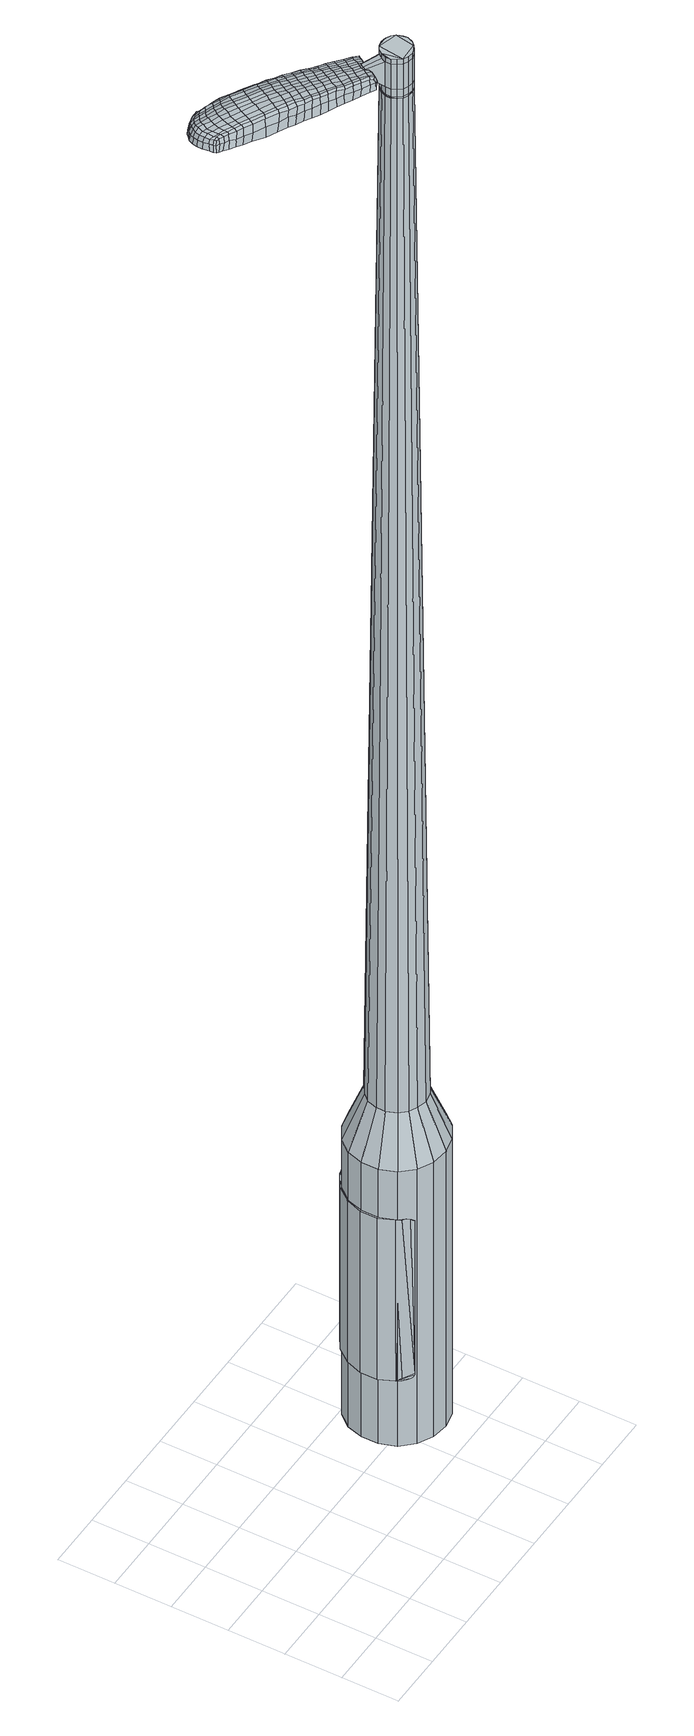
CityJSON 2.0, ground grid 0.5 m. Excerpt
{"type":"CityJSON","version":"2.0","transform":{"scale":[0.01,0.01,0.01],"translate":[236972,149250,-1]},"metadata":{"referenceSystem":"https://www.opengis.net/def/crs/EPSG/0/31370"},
"CityObjects":{
"object1":{"type":"GenericCityObject","attributes":{"cluster":270,"mean_distance_to_centroid":0.3,"new_centroid_x":236974.27,"new_centroid_y":149251.16,"mean_distance_to_camera":12.29,"H1":8.77,"H2":8.84,"Z_final":111.08,"cluster2":-1,"proj_x":236978.71,"proj_y":149242.96,"id_line":38712,"bearing_l":241.57,"distance":9.33,"orientation":"right","G_obj":151.57},"geometry":[{"type":"MultiSurface","lod":"2","boundaries":[[[0,1,2,3]],[[1,4,5,2]],[[4,6,7,5]],[[6,8,9,7]],[[8,10,11,9]],[[10,12,13,11]],[[12,14,15,13]],[[14,16,17,15]],[[16,18,19,17]],[[18,20,21,19]],[[20,22,23,21]],[[22,24,25,23]],[[24,26,27,25]],[[26,28,29,27]],[[28,30,31,29]],[[30,32,33,31]],[[32,34,35,33]],[[34,0,3,35]],[[36,37,38,39]],[[38,40,41,42]],[[41,43,42]],[[42,44,45,46]],[[45,47,46]],[[46,48,49,50]],[[49,51,50]],[[42,46,50,38]],[[50,52,39,38]],[[53,36,39]],[[2,5,7,35]],[[7,9,11,15]],[[11,13,15]],[[15,17,19,23]],[[19,21,23]],[[23,25,27,31]],[[27,29,31]],[[15,23,31,7]],[[31,33,35,7]],[[3,2,35]],[[1,0,54,55]],[[0,34,56,54]],[[34,32,57,56]],[[32,30,58,57]],[[30,28,59,58]],[[28,26,60,59]],[[26,24,61,60]],[[24,22,62,61]],[[22,20,63,62]],[[20,18,64,63]],[[18,16,65,64]],[[16,14,66,65]],[[14,12,67,66]],[[12,10,68,67]],[[10,8,69,68]],[[8,6,70,69]],[[6,4,71,70]],[[4,1,55,71]],[[55,54,72,73]],[[54,56,74,72]],[[56,57,75,74]],[[57,58,76,75]],[[58,59,77,76]],[[59,60,78,77]],[[60,61,79,78]],[[61,62,80,79]],[[62,63,81,80]],[[63,64,82,81]],[[64,65,83,82]],[[65,66,84,83]],[[66,67,85,84]],[[67,68,86,85]],[[68,69,87,86]],[[69,70,88,87]],[[70,71,89,88]],[[71,55,73,89]],[[72,90,91,92]],[[93,94,90,72]],[[95,96,94,93]],[[76,97,96,95]],[[77,98,97,76]],[[78,99,98,77]],[[100,101,99,78]],[[102,103,101,100]],[[81,104,103,102]],[[82,105,104,81]],[[106,107,105,82]],[[108,109,107,106]],[[110,111,109,108]],[[112,113,111,110]],[[87,114,113,112]],[[115,116,114,87]],[[117,118,116,115]],[[92,91,118,117]],[[119,120,121,122]],[[123,119,122,124]],[[125,123,124,126]],[[127,125,126,128]],[[129,127,128,130]],[[131,129,130,132]],[[133,131,132,134]],[[135,133,134,136]],[[137,135,136,138]],[[139,137,138,140]],[[141,139,140,142]],[[143,141,142,144]],[[145,143,144,146]],[[147,145,146,148]],[[149,147,148,150]],[[151,149,150,152]],[[73,72,92]],[[74,93,72]],[[74,75,95,93]],[[75,76,95]],[[79,100,78]],[[79,80,102,100]],[[80,81,102]],[[83,106,82]],[[83,84,108,106]],[[84,85,110,108]],[[85,86,112,110]],[[86,87,112]],[[88,115,87]],[[88,89,117,115]],[[89,73,92,117]],[[153,91,90]],[[153,154,118,91]],[[154,155,116,118]],[[155,114,116]],[[156,113,114]],[[156,157,111,113]],[[157,158,109,111]],[[158,159,107,109]],[[159,105,107]],[[160,103,104]],[[160,161,101,103]],[[161,99,101]],[[162,96,97]],[[162,163,94,96]],[[163,90,94]],[[39,52,151,164]],[[153,90,165,152]],[[53,39,164,120]],[[90,163,121,165]],[[36,53,120,119]],[[163,162,122,121]],[[37,36,119,123]],[[162,97,124,122]],[[38,37,123,125]],[[97,98,126,124]],[[40,38,125,127]],[[98,99,128,126]],[[41,40,127,129]],[[99,161,130,128]],[[43,41,129,131]],[[161,160,132,130]],[[42,43,131,133]],[[160,104,134,132]],[[44,42,133,135]],[[104,105,136,134]],[[45,44,135,137]],[[105,159,138,136]],[[47,45,137,139]],[[159,158,140,138]],[[46,47,139,141]],[[158,157,142,140]],[[48,46,141,143]],[[157,156,144,142]],[[49,48,143,145]],[[156,114,146,144]],[[51,49,145,147]],[[114,155,148,146]],[[50,51,147,149]],[[155,154,150,148]],[[52,50,149,151]],[[154,153,152,150]],[[151,152,166,167]],[[152,165,168,166]],[[165,121,169,168]],[[121,120,170,169]],[[120,164,171,170]],[[164,151,167,171]],[[172,173,174,175]],[[176,172,175,177]],[[172,176,178,179]],[[173,172,179,180]],[[181,182,183,184]],[[185,181,184,186]],[[181,185,187,188]],[[182,181,188,189]],[[190,191,192,193]],[[194,190,193,195]],[[190,194,196,197]],[[191,190,197,198]],[[199,200,201,202]],[[203,199,202,204]],[[199,203,205,206]],[[200,199,206,207]],[[208,209,210,211]],[[212,208,211,213]],[[208,212,214,215]],[[209,208,215,216]],[[217,218,219,220]],[[221,217,220,222]],[[217,221,223,224]],[[218,217,224,225]],[[226,227,228,229]],[[218,226,229,219]],[[226,218,225,230]],[[227,226,230,231]],[[232,233,234,235]],[[227,232,235,228]],[[232,227,231,236]],[[233,232,236,237]],[[238,176,177,239]],[[233,238,239,234]],[[238,233,237,240]],[[176,238,240,178]],[[241,242,243,244]],[[245,241,244,246]],[[241,245,247,248]],[[242,241,248,249]],[[250,251,252,253]],[[242,250,253,243]],[[250,242,249,254]],[[251,250,254,255]],[[256,257,258,259]],[[251,256,259,252]],[[256,251,255,260]],[[257,256,260,261]],[[262,263,264,265]],[[257,262,265,258]],[[262,257,261,266]],[[263,262,266,267]],[[268,173,180,269]],[[263,268,269,264]],[[268,263,267,270]],[[173,268,270,174]],[[271,272,273,274]],[[275,271,274,276]],[[271,275,277,278]],[[272,271,278,279]],[[280,281,282,283]],[[272,280,283,273]],[[280,272,279,284]],[[281,280,284,285]],[[286,287,288,289]],[[281,286,289,282]],[[286,281,285,290]],[[287,286,290,291]],[[292,185,186,293]],[[287,292,293,288]],[[292,287,291,294]],[[185,292,294,187]],[[295,296,297,298]],[[299,295,298,300]],[[295,299,301,302]],[[296,295,302,303]],[[304,305,306,307]],[[296,304,307,297]],[[304,296,303,308]],[[305,304,308,309]],[[310,311,312,313]],[[305,310,313,306]],[[310,305,309,314]],[[311,310,314,315]],[[316,317,318,319]],[[311,316,319,312]],[[316,311,315,320]],[[317,316,320,321]],[[322,182,189,323]],[[317,322,323,318]],[[322,317,321,324]],[[182,322,324,183]],[[325,211,210,326]],[[327,325,326,328]],[[325,327,329,330]],[[211,325,330,213]],[[331,327,328,332]],[[333,331,332,334]],[[331,333,335,336]],[[327,331,336,329]],[[337,333,334,338]],[[339,337,338,340]],[[337,339,341,342]],[[333,337,342,335]],[[343,339,340,344]],[[345,343,344,346]],[[343,345,347,348]],[[339,343,348,341]],[[349,345,346,350]],[[200,349,350,201]],[[349,200,207,351]],[[345,349,351,347]],[[352,353,198,197]],[[354,352,197,196]],[[352,354,355,356]],[[353,352,356,357]],[[358,359,357,356]],[[360,358,356,355]],[[358,360,361,362]],[[359,358,362,363]],[[364,365,363,362]],[[366,364,362,361]],[[364,366,367,368]],[[365,364,368,369]],[[370,371,369,368]],[[372,370,368,367]],[[370,372,205,203]],[[371,370,203,204]],[[373,374,375,376]],[[275,373,376,277]],[[373,275,276,377]],[[374,373,377,378]],[[379,194,195,380]],[[374,379,380,375]],[[379,374,378,381]],[[194,379,381,196]],[[382,383,384,385]],[[221,382,385,223]],[[382,221,222,386]],[[383,382,386,387]],[[388,389,390,391]],[[383,388,391,384]],[[388,383,387,392]],[[389,388,392,393]],[[394,191,198,395]],[[389,394,395,390]],[[394,389,393,396]],[[191,394,396,192]],[[397,398,399,400]],[[179,397,400,180]],[[397,179,178,401]],[[398,397,401,402]],[[403,404,405,406]],[[398,403,406,399]],[[403,398,402,407]],[[404,403,407,408]],[[409,202,201,410]],[[404,409,410,405]],[[409,404,408,411]],[[202,409,411,204]],[[412,413,414,415]],[[184,412,415,186]],[[412,184,183,416]],[[413,412,416,417]],[[418,206,205,419]],[[413,418,419,414]],[[418,413,417,420]],[[206,418,420,207]],[[421,422,423,424]],[[299,421,424,301]],[[421,299,300,425]],[[422,421,425,426]],[[427,212,213,428]],[[422,427,428,423]],[[427,422,426,429]],[[212,427,429,214]],[[430,431,432,433]],[[245,430,433,247]],[[430,245,246,434]],[[431,430,434,435]],[[436,437,438,439]],[[431,436,439,432]],[[436,431,435,440]],[[437,436,440,441]],[[442,209,216,443]],[[437,442,443,438]],[[442,437,441,444]],[[209,442,444,210]],[[445,446,435,434]],[[244,445,434,246]],[[445,244,243,447]],[[446,445,447,448]],[[449,450,441,440]],[[446,449,440,435]],[[449,446,448,451]],[[450,449,451,452]],[[453,326,210,444]],[[450,453,444,441]],[[453,450,452,454]],[[326,453,454,328]],[[455,456,457,458]],[[302,455,458,303]],[[455,302,301,424]],[[456,455,424,423]],[[459,330,329,460]],[[456,459,460,457]],[[459,456,423,428]],[[330,459,428,213]],[[461,462,448,447]],[[253,461,447,243]],[[461,253,252,463]],[[462,461,463,464]],[[465,466,452,451]],[[462,465,451,448]],[[465,462,464,467]],[[466,465,467,468]],[[469,332,328,454]],[[466,469,454,452]],[[469,466,468,470]],[[332,469,470,334]],[[471,472,473,474]],[[308,471,474,309]],[[471,308,303,458]],[[472,471,458,457]],[[475,336,335,476]],[[472,475,476,473]],[[475,472,457,460]],[[336,475,460,329]],[[477,478,464,463]],[[259,477,463,252]],[[477,259,258,479]],[[478,477,479,480]],[[481,482,468,467]],[[478,481,467,464]],[[481,478,480,483]],[[482,481,483,484]],[[485,338,334,470]],[[482,485,470,468]],[[485,482,484,486]],[[338,485,486,340]],[[487,488,489,490]],[[314,487,490,315]],[[487,314,309,474]],[[488,487,474,473]],[[491,342,341,492]],[[488,491,492,489]],[[491,488,473,476]],[[342,491,476,335]],[[493,494,480,479]],[[265,493,479,258]],[[493,265,264,495]],[[494,493,495,496]],[[497,498,484,483]],[[494,497,483,480]],[[497,494,496,499]],[[498,497,499,500]],[[501,344,340,486]],[[498,501,486,484]],[[501,498,500,502]],[[344,501,502,346]],[[503,504,505,506]],[[320,503,506,321]],[[503,320,315,490]],[[504,503,490,489]],[[507,348,347,508]],[[504,507,508,505]],[[507,504,489,492]],[[348,507,492,341]],[[509,510,496,495]],[[269,509,495,264]],[[509,269,180,400]],[[510,509,400,399]],[[511,512,500,499]],[[510,511,499,496]],[[511,510,399,406]],[[512,511,406,405]],[[513,350,346,502]],[[512,513,502,500]],[[513,512,405,410]],[[350,513,410,201]],[[514,515,417,416]],[[324,514,416,183]],[[514,324,321,506]],[[515,514,506,505]],[[516,351,207,420]],[[515,516,420,417]],[[516,515,505,508]],[[351,516,508,347]],[[517,518,378,377]],[[274,517,377,276]],[[517,274,273,519]],[[518,517,519,520]],[[521,354,196,381]],[[518,521,381,378]],[[521,518,520,522]],[[354,521,522,355]],[[523,524,525,526]],[[224,523,526,225]],[[523,224,223,385]],[[524,523,385,384]],[[527,528,529,530]],[[524,527,530,525]],[[527,524,384,391]],[[528,527,391,390]],[[531,353,357,532]],[[528,531,532,529]],[[531,528,390,395]],[[353,531,395,198]],[[533,534,520,519]],[[283,533,519,273]],[[533,283,282,535]],[[534,533,535,536]],[[537,360,355,522]],[[534,537,522,520]],[[537,534,536,538]],[[360,537,538,361]],[[539,540,541,542]],[[230,539,542,231]],[[539,230,225,526]],[[540,539,526,525]],[[543,544,545,546]],[[540,543,546,541]],[[543,540,525,530]],[[544,543,530,529]],[[547,359,363,548]],[[544,547,548,545]],[[547,544,529,532]],[[359,547,532,357]],[[549,550,536,535]],[[289,549,535,282]],[[549,289,288,551]],[[550,549,551,552]],[[553,366,361,538]],[[550,553,538,536]],[[553,550,552,554]],[[366,553,554,367]],[[555,556,557,558]],[[236,555,558,237]],[[555,236,231,542]],[[556,555,542,541]],[[559,560,561,562]],[[556,559,562,557]],[[559,556,541,546]],[[560,559,546,545]],[[563,365,369,564]],[[560,563,564,561]],[[563,560,545,548]],[[365,563,548,363]],[[565,566,552,551]],[[293,565,551,288]],[[565,293,186,415]],[[566,565,415,414]],[[567,372,367,554]],[[566,567,554,552]],[[567,566,414,419]],[[372,567,419,205]],[[568,569,402,401]],[[240,568,401,178]],[[568,240,237,558]],[[569,568,558,557]],[[570,571,408,407]],[[569,570,407,402]],[[570,569,557,562]],[[571,570,562,561]],[[572,371,204,411]],[[571,572,411,408]],[[572,571,561,564]],[[371,572,564,369]],[[573,574,575,576]],[[576,575,577,578]],[[579,577,575,580]],[[580,575,574,581]],[[582,583,584,585]],[[585,584,586,587]],[[588,586,584,589]],[[589,584,583,590]],[[591,592,593,594]],[[594,593,595,596]],[[597,595,593,598]],[[598,593,592,599]],[[600,601,602,603]],[[603,602,604,605]],[[606,604,602,607]],[[607,602,601,608]],[[609,610,611,612]],[[612,611,613,614]],[[615,613,611,616]],[[616,611,610,617]],[[618,619,620,621]],[[621,620,622,623]],[[624,622,620,625]],[[625,620,619,626]],[[627,628,629,630]],[[630,629,619,618]],[[626,619,629,631]],[[631,629,628,632]],[[633,634,635,636]],[[636,635,628,627]],[[632,628,635,637]],[[637,635,634,638]],[[578,577,639,640]],[[640,639,634,633]],[[638,634,639,641]],[[641,639,577,579]],[[642,643,644,645]],[[645,644,646,647]],[[648,646,644,649]],[[649,644,643,650]],[[651,652,653,654]],[[654,653,643,642]],[[650,643,653,655]],[[655,653,652,656]],[[657,658,659,660]],[[660,659,652,651]],[[656,652,659,661]],[[661,659,658,662]],[[663,664,665,666]],[[666,665,658,657]],[[662,658,665,667]],[[667,665,664,668]],[[581,574,669,670]],[[670,669,664,663]],[[668,664,669,671]],[[671,669,574,573]],[[672,673,674,675]],[[675,674,676,677]],[[678,676,674,679]],[[679,674,673,680]],[[681,682,683,684]],[[684,683,673,672]],[[680,673,683,685]],[[685,683,682,686]],[[687,688,689,690]],[[690,689,682,681]],[[686,682,689,691]],[[691,689,688,692]],[[587,586,693,694]],[[694,693,688,687]],[[692,688,693,695]],[[695,693,586,588]],[[696,697,698,699]],[[699,698,700,701]],[[702,700,698,703]],[[703,698,697,704]],[[705,706,707,708]],[[708,707,697,696]],[[704,697,707,709]],[[709,707,706,710]],[[711,712,713,714]],[[714,713,706,705]],[[710,706,713,715]],[[715,713,712,716]],[[717,718,719,720]],[[720,719,712,711]],[[716,712,719,721]],[[721,719,718,722]],[[590,583,723,724]],[[724,723,718,717]],[[722,718,723,725]],[[725,723,583,582]],[[609,612,726,727]],[[727,726,728,729]],[[730,728,726,731]],[[731,726,612,614]],[[729,728,732,733]],[[733,732,734,735]],[[736,734,732,737]],[[737,732,728,730]],[[735,734,738,739]],[[739,738,740,741]],[[742,740,738,743]],[[743,738,734,736]],[[741,740,744,745]],[[745,744,746,747]],[[748,746,744,749]],[[749,744,740,742]],[[747,746,750,751]],[[751,750,601,600]],[[608,601,750,752]],[[752,750,746,748]],[[599,753,754,598]],[[598,754,755,597]],[[756,755,754,757]],[[757,754,753,758]],[[758,759,760,757]],[[757,760,761,756]],[[762,761,760,763]],[[763,760,759,764]],[[764,765,766,763]],[[763,766,767,762]],[[768,767,766,769]],[[769,766,765,770]],[[770,771,772,769]],[[769,772,773,768]],[[606,773,772,604]],[[604,772,771,605]],[[774,775,776,777]],[[777,776,676,678]],[[677,676,776,778]],[[778,776,775,779]],[[596,595,780,781]],[[781,780,775,774]],[[779,775,780,782]],[[782,780,595,597]],[[783,784,785,786]],[[786,785,622,624]],[[623,622,785,787]],[[787,785,784,788]],[[789,790,791,792]],[[792,791,784,783]],[[788,784,791,793]],[[793,791,790,794]],[[599,592,795,796]],[[796,795,790,789]],[[794,790,795,797]],[[797,795,592,591]],[[798,799,800,801]],[[801,800,580,581]],[[579,580,800,802]],[[802,800,799,803]],[[804,805,806,807]],[[807,806,799,798]],[[803,799,806,808]],[[808,806,805,809]],[[600,603,810,811]],[[811,810,805,804]],[[809,805,810,812]],[[812,810,603,605]],[[813,814,815,816]],[[816,815,585,587]],[[582,585,815,817]],[[817,815,814,818]],[[606,607,819,820]],[[820,819,814,813]],[[818,814,819,821]],[[821,819,607,608]],[[822,823,824,825]],[[825,824,700,702]],[[701,700,824,826]],[[826,824,823,827]],[[614,613,828,829]],[[829,828,823,822]],[[827,823,828,830]],[[830,828,613,615]],[[831,832,833,648]],[[833,646,648]],[[647,646,833,834]],[[834,833,832,835]],[[836,837,838,839]],[[839,838,832,831]],[[835,832,838,840]],[[840,838,837,841]],[[617,610,842,843]],[[843,842,837,836]],[[841,837,842,844]],[[844,842,610,609]],[[835,845,846,834]],[[834,846,645,647]],[[642,645,846,847]],[[846,845,847]],[[841,848,849,840]],[[840,849,845,835]],[[847,845,849,850]],[[850,849,848,851]],[[609,727,852,844]],[[844,852,848,841]],[[851,848,852,853]],[[853,852,727,729]],[[854,855,856,857]],[[857,856,703,704]],[[702,703,856,825]],[[825,856,855,822]],[[730,731,858,859]],[[859,858,855,854]],[[822,855,858,829]],[[829,858,731,614]],[[860,861,847]],[[847,861,654,642]],[[651,654,861,862]],[[862,861,860,863]],[[851,864,865,850]],[[850,865,860,847]],[[863,860,865,866]],[[866,865,864,867]],[[729,733,868,853]],[[853,868,864,851]],[[867,864,868,869]],[[869,868,733,735]],[[870,871,872,873]],[[873,872,709,710]],[[704,709,872,857]],[[857,872,871,854]],[[736,737,874,875]],[[875,874,871,870]],[[854,871,874,859]],[[859,874,737,730]],[[863,876,877,862]],[[862,877,660,651]],[[657,660,877,878]],[[878,877,876,879]],[[867,880,881,866]],[[866,881,876,863]],[[879,876,881,882]],[[882,881,880,883]],[[735,739,884,869]],[[869,884,880,867]],[[883,880,884,885]],[[885,884,739,741]],[[886,887,888,889]],[[889,888,715,716]],[[710,715,888,873]],[[873,888,887,870]],[[742,743,890,891]],[[891,890,887,886]],[[870,887,890,875]],[[875,890,743,736]],[[879,892,893,878]],[[878,893,666,657]],[[663,666,893,894]],[[894,893,892,895]],[[883,896,897,882]],[[882,897,892,879]],[[895,892,897,898]],[[898,897,896,899]],[[741,745,900,885]],[[885,900,896,883]],[[899,896,900,901]],[[901,900,745,747]],[[902,903,904,905]],[[905,904,721,722]],[[716,721,904,889]],[[889,904,903,886]],[[748,749,906,907]],[[907,906,903,902]],[[886,903,906,891]],[[891,906,749,742]],[[895,908,909,894]],[[894,909,670,663]],[[581,670,909,801]],[[801,909,908,798]],[[899,910,911,898]],[[898,911,908,895]],[[798,908,911,807]],[[807,911,910,804]],[[747,751,912,901]],[[901,912,910,899]],[[804,910,912,811]],[[811,912,751,600]],[[818,913,914,817]],[[817,914,725,582]],[[722,725,914,905]],[[905,914,913,902]],[[608,752,915,821]],[[821,915,913,818]],[[902,913,915,907]],[[907,915,752,748]],[[779,916,917,778]],[[778,917,675,677]],[[672,675,917,918]],[[918,917,916,919]],[[597,755,920,782]],[[782,920,916,779]],[[919,916,920,921]],[[921,920,755,756]],[[922,923,924,925]],[[925,924,625,626]],[[624,625,924,786]],[[786,924,923,783]],[[926,927,928,929]],[[929,928,923,922]],[[783,923,928,792]],[[792,928,927,789]],[[758,753,930,931]],[[931,930,927,926]],[[789,927,930,796]],[[796,930,753,599]],[[919,932,933,918]],[[918,933,684,672]],[[681,684,933,934]],[[934,933,932,935]],[[756,761,936,921]],[[921,936,932,919]],[[935,932,936,937]],[[937,936,761,762]],[[938,939,940,941]],[[941,940,631,632]],[[626,631,940,925]],[[925,940,939,922]],[[942,943,944,945]],[[945,944,939,938]],[[922,939,944,929]],[[929,944,943,926]],[[764,759,946,947]],[[947,946,943,942]],[[926,943,946,931]],[[931,946,759,758]],[[935,948,949,934]],[[934,949,690,681]],[[687,690,949,950]],[[950,949,948,951]],[[762,767,952,937]],[[937,952,948,935]],[[951,948,952,953]],[[953,952,767,768]],[[954,955,956,957]],[[957,956,637,638]],[[632,637,956,941]],[[941,956,955,938]],[[958,959,960,961]],[[961,960,955,954]],[[938,955,960,945]],[[945,960,959,942]],[[770,765,962,963]],[[963,962,959,958]],[[942,959,962,947]],[[947,962,765,764]],[[951,964,965,950]],[[950,965,694,687]],[[587,694,965,816]],[[816,965,964,813]],[[768,773,966,953]],[[953,966,964,951]],[[813,964,966,820]],[[820,966,773,606]],[[803,967,968,802]],[[802,968,641,579]],[[638,641,968,957]],[[957,968,967,954]],[[809,969,970,808]],[[808,970,967,803]],[[954,967,970,961]],[[961,970,969,958]],[[605,771,971,812]],[[812,971,969,809]],[[958,969,971,963]],[[963,971,771,770]],[[573,576,175,174]],[[576,578,177,175]],[[588,589,188,187]],[[589,590,189,188]],[[591,594,193,192]],[[594,596,195,193]],[[615,616,215,214]],[[616,617,216,215]],[[618,621,220,219]],[[621,623,222,220]],[[627,630,229,228]],[[630,618,219,229]],[[633,636,235,234]],[[636,627,228,235]],[[578,640,239,177]],[[640,633,234,239]],[[648,649,248,247]],[[649,650,249,248]],[[650,655,254,249]],[[655,656,255,254]],[[656,661,260,255]],[[661,662,261,260]],[[662,667,266,261]],[[667,668,267,266]],[[668,671,270,267]],[[671,573,174,270]],[[678,679,278,277]],[[679,680,279,278]],[[680,685,284,279]],[[685,686,285,284]],[[686,691,290,285]],[[691,692,291,290]],[[692,695,294,291]],[[695,588,187,294]],[[696,699,298,297]],[[699,701,300,298]],[[705,708,307,306]],[[708,696,297,307]],[[711,714,313,312]],[[714,705,306,313]],[[717,720,319,318]],[[720,711,312,319]],[[590,724,323,189]],[[724,717,318,323]],[[774,777,376,375]],[[777,678,277,376]],[[596,781,380,195]],[[781,774,375,380]],[[623,787,386,222]],[[787,788,387,386]],[[788,793,392,387]],[[793,794,393,392]],[[794,797,396,393]],[[797,591,192,396]],[[701,826,425,300]],[[826,827,426,425]],[[827,830,429,426]],[[830,615,214,429]],[[831,648,433,432]],[[648,247,433]],[[836,839,439,438]],[[839,831,432,439]],[[617,843,443,216]],[[843,836,438,443]],[[972,973,974,975]],[[976,977,975,974]],[[978,979,980,981]],[[982,983,984,985]],[[973,986,987,974]],[[988,976,974,987]],[[989,978,981,990]],[[991,992,983,982]],[[986,993,994,987]],[[994,995,988,987]],[[996,989,990,997]],[[998,992,991,999]],[[993,1000,1001,994]],[[1001,1002,995,994]],[[1003,996,997,1004]],[[1005,998,999,1006]],[[1007,1008,1009,1010]],[[1011,1012,1008,1007]],[[1011,1013,1014,1012]],[[1013,1015,1016,1014]],[[1017,1018,1019,1020]],[[1021,1022,1018,1017]],[[1023,1024,1022,1021]],[[1025,1026,1024,1023]],[[1020,1009,1008,1017]],[[1017,1008,1012,1021]],[[1012,1014,1023,1021]],[[1014,1016,1025,1023]],[[981,980,977,976]],[[990,981,976,988]],[[995,997,990,988]],[[1002,1004,997,995]],[[982,985,979,978]],[[991,982,978,989]],[[999,991,989,996]],[[1006,999,996,1003]],[[983,1007,1010,984]],[[992,1011,1007,983]],[[1013,1011,992,998]],[[1015,1013,998,1005]],[[1027,1028,1029,1030]],[[1029,1031,1032,1033]],[[1029,1033,1034,1035]],[[1029,1035,1030]],[[1036,1027,1030,1037]],[[1038,1037,1030,1039]],[[1040,1039,1030]],[[1041,1029,1028,1042]],[[1043,1041,1042,1044]],[[1045,1043,1044,1046]],[[1047,1045,1046,1048]],[[1049,1047,1048,1050]],[[1050,1051,1052,1053]],[[1050,1053,1054,1055]],[[1050,1055,1056,1057]],[[1056,1058,1059,1060]],[[1056,1060,1061,1062]],[[1056,1062,1057]],[[1050,1057,1049]],[[1063,1064,1028,1027]],[[1065,1066,1031,1029]],[[1067,1068,1040,1030]],[[1064,1069,1042,1028]],[[1070,1065,1029,1041]],[[1069,1071,1044,1042]],[[1072,1070,1041,1043]],[[1071,1073,1046,1044]],[[1074,1072,1043,1045]],[[1073,1075,1048,1046]],[[1076,1074,1045,1047]],[[1075,1077,1050,1048]],[[1078,1076,1047,1049]],[[1077,1079,1051,1050]],[[1080,1081,1058,1056]],[[1082,1078,1049,1057]],[[1052,1051,1079,1083]],[[1053,1052,1083,1084]],[[1054,1053,1084,1085]],[[1055,1054,1085,1086]],[[1056,1055,1086,1080]],[[1087,1063,1027,1036]],[[1088,1087,1036,1037]],[[1089,1088,1037,1038]],[[1090,1089,1038,1039]],[[1068,1090,1039,1040]],[[1032,1031,1066,1091]],[[1059,1058,1081,1092]],[[1033,1032,1091,1093]],[[1034,1033,1093,1094]],[[1035,1034,1094,1095]],[[1030,1035,1095,1067]],[[1060,1059,1092,1096]],[[1061,1060,1096,1097]],[[1062,1061,1097,1098]],[[1057,1062,1098,1082]]]}]}
},
"vertices":[
[187,136,384],[196,147,384],[196,147,96],[187,136,96],[209,155,384],[209,155,96],[223,158,384],[223,158,96],[238,156,384],[238,156,96],[251,149,384],[251,149,96],[261,138,384],[261,138,96],[266,124,384],[266,124,96],[266,109,384],[266,109,96],[262,95,384],[262,95,96],[253,84,384],[253,84,96],[240,76,384],[240,76,96],[226,73,384],[226,73,96],[211,75,384],[211,75,96],[198,82,384],[198,82,96],[188,93,384],[188,93,96],[183,107,384],[183,107,96],[183,122,384],[183,122,96],[211,113,1524],[213,109,1524],[216,105,1524],[213,122,1524],[220,103,1524],[225,102,1524],[233,106,1524],[229,103,1524],[236,109,1524],[238,114,1524],[236,123,1524],[238,118,1524],[233,126,1524],[229,128,1524],[219,128,1524],[224,129,1524],[216,126,1524],[211,118,1524],[202,128,429],[208,134,429],[200,119,429],[200,111,429],[203,102,429],[209,96,429],[216,92,429],[225,90,429],[234,92,429],[241,97,429],[247,104,429],[249,112,429],[249,121,429],[246,129,429],[240,135,429],[232,139,429],[224,141,429],[215,139,429],[213,122,1483],[216,126,1483],[211,118,1483],[211,113,1483],[213,109,1483],[216,105,1483],[220,103,1483],[225,102,1483],[229,103,1483],[233,106,1483],[236,109,1483],[238,114,1483],[238,118,1483],[236,123,1483],[233,126,1483],[229,128,1483],[224,129,1483],[219,128,1483],[213,122,1485],[216,125,1485],[216,125,1483],[212,117,1483],[212,117,1485],[212,113,1483],[212,113,1485],[213,109,1485],[216,105,1485],[220,103,1485],[225,103,1483],[225,103,1485],[229,104,1483],[229,104,1485],[233,106,1485],[236,109,1485],[237,114,1483],[237,114,1485],[237,118,1483],[237,118,1485],[235,122,1483],[235,122,1485],[232,126,1483],[232,126,1485],[229,128,1485],[224,128,1483],[224,128,1485],[220,128,1483],[220,128,1485],[211,113,1519],[211,118,1519],[211,118,1493],[211,113,1493],[213,109,1519],[213,109,1493],[216,105,1519],[216,105,1493],[220,103,1519],[220,103,1493],[225,102,1519],[225,102,1493],[229,103,1519],[229,103,1493],[233,106,1519],[233,106,1493],[236,109,1519],[236,109,1493],[238,114,1519],[238,114,1493],[238,118,1519],[238,118,1493],[236,123,1519],[236,123,1493],[233,126,1519],[233,126,1493],[229,128,1519],[229,128,1493],[224,129,1519],[224,129,1493],[219,128,1519],[219,128,1493],[216,126,1519],[216,126,1493],[216,126,1485],[219,128,1485],[224,129,1485],[233,126,1485],[236,123,1485],[238,118,1485],[238,114,1485],[229,103,1485],[225,102,1485],[211,113,1485],[211,118,1485],[213,122,1519],[213,122,1493],[198,134,1513],[198,134,1518],[196,131,1513],[195,128,1513],[195,128,1518],[196,131,1518],[140,183,1519],[146,180,1518],[146,182,1509],[140,185,1510],[133,188,1519],[132,190,1510],[133,186,1526],[140,182,1525],[147,178,1525],[122,150,1519],[128,146,1518],[130,147,1525],[123,150,1525],[114,153,1519],[116,154,1526],[112,153,1510],[120,149,1510],[126,146,1509],[66,200,1519],[67,203,1519],[67,204,1513],[65,200,1513],[65,196,1519],[64,196,1513],[66,195,1524],[67,199,1524],[69,202,1524],[131,165,1530],[137,161,1529],[139,164,1529],[132,168,1530],[123,169,1531],[124,172,1531],[121,166,1530],[129,161,1530],[136,158,1529],[202,126,1512],[203,129,1512],[202,129,1517],[201,127,1517],[200,124,1512],[199,125,1517],[200,124,1506],[201,127,1506],[202,129,1506],[88,210,1519],[91,209,1519],[91,211,1512],[87,212,1512],[85,211,1518],[85,212,1512],[85,210,1522],[87,209,1523],[90,208,1524],[95,207,1519],[100,205,1519],[100,207,1512],[95,209,1512],[95,206,1524],[100,204,1525],[106,202,1519],[113,199,1519],[112,201,1511],[105,204,1511],[106,201,1526],[113,197,1526],[123,193,1519],[122,195,1510],[123,192,1526],[203,145,1513],[197,149,1513],[197,147,1518],[203,143,1517],[208,141,1512],[207,141,1516],[208,143,1506],[203,146,1507],[196,150,1507],[190,153,1514],[184,157,1515],[184,155,1520],[190,151,1519],[190,154,1507],[184,158,1507],[178,160,1515],[171,164,1516],[171,163,1522],[178,159,1521],[177,162,1508],[171,166,1508],[165,168,1517],[159,172,1517],[159,170,1524],[165,167,1523],[165,170,1508],[158,174,1509],[153,176,1518],[153,174,1524],[152,178,1509],[70,179,1519],[73,177,1519],[74,178,1524],[71,180,1523],[68,181,1518],[69,181,1522],[67,180,1512],[68,179,1512],[71,177,1512],[77,175,1519],[81,171,1519],[83,172,1525],[78,176,1524],[75,174,1512],[80,171,1512],[87,168,1519],[93,164,1519],[95,165,1526],[88,169,1526],[85,168,1511],[92,164,1511],[104,159,1519],[105,160,1526],[102,158,1510],[189,118,1513],[182,121,1513],[180,121,1507],[187,117,1507],[194,116,1512],[193,115,1506],[193,117,1516],[190,119,1517],[183,122,1518],[175,124,1514],[168,128,1515],[167,127,1507],[173,124,1507],[176,125,1519],[169,128,1520],[161,131,1515],[155,134,1516],[153,133,1508],[160,130,1508],[163,132,1521],[156,135,1522],[148,137,1517],[141,140,1517],[139,139,1509],[146,136,1508],[149,138,1523],[143,141,1524],[135,143,1518],[133,143,1509],[136,144,1524],[196,130,1519],[197,132,1519],[190,133,1520],[191,135,1520],[188,131,1520],[195,127,1519],[183,137,1522],[184,139,1522],[176,140,1523],[178,143,1523],[175,138,1523],[182,134,1521],[170,144,1524],[171,146,1524],[163,147,1525],[165,150,1525],[162,144,1525],[168,141,1524],[157,151,1526],[158,153,1526],[150,154,1527],[152,157,1527],[149,151,1527],[155,148,1526],[144,158,1528],[145,161,1528],[142,155,1528],[70,198,1527],[71,201,1527],[69,194,1526],[72,192,1527],[74,196,1528],[75,199,1528],[79,192,1529],[81,196,1529],[78,189,1528],[84,185,1530],[86,189,1530],[87,192,1530],[92,185,1531],[94,189,1531],[90,182,1530],[98,177,1531],[100,181,1531],[102,184,1531],[111,175,1531],[113,178,1531],[110,172,1531],[67,183,1518],[66,186,1519],[65,185,1513],[65,182,1513],[68,183,1523],[67,186,1523],[65,191,1519],[64,191,1513],[66,190,1524],[83,211,1518],[80,211,1518],[81,210,1523],[84,210,1523],[83,212,1513],[80,212,1513],[77,210,1519],[73,208,1519],[74,207,1524],[78,209,1523],[76,211,1513],[72,209,1513],[70,206,1519],[71,205,1524],[69,206,1513],[140,180,1528],[139,178,1528],[145,175,1528],[146,176,1527],[132,184,1528],[131,183,1529],[137,176,1529],[136,173,1530],[142,170,1529],[144,172,1528],[130,181,1529],[128,178,1530],[134,171,1530],[140,167,1529],[126,175,1531],[124,152,1528],[125,154,1529],[117,158,1529],[117,156,1528],[131,149,1527],[132,151,1528],[127,157,1529],[119,162,1530],[134,154,1528],[196,116,1512],[197,118,1512],[196,119,1517],[195,117,1517],[195,116,1506],[196,117,1506],[199,121,1512],[198,122,1517],[198,121,1506],[209,139,1512],[208,138,1512],[208,139,1506],[209,141,1506],[208,139,1517],[207,138,1517],[207,136,1512],[206,133,1512],[205,134,1506],[207,137,1506],[206,136,1517],[205,134,1517],[204,131,1512],[204,132,1506],[203,132,1517],[203,142,1519],[202,141,1519],[196,146,1520],[196,144,1520],[201,139,1519],[200,136,1519],[195,142,1520],[193,140,1520],[199,134,1519],[192,138,1520],[191,120,1519],[191,121,1519],[185,125,1520],[184,123,1520],[193,124,1519],[186,127,1520],[190,150,1521],[189,148,1521],[184,154,1522],[183,152,1522],[188,146,1521],[187,144,1521],[182,150,1522],[180,148,1523],[186,141,1522],[179,145,1523],[177,126,1521],[178,128,1521],[171,131,1522],[170,129,1522],[180,131,1521],[173,134,1522],[177,157,1523],[176,156,1523],[171,161,1524],[170,160,1524],[175,154,1523],[174,151,1524],[169,157,1525],[168,155,1525],[173,149,1524],[166,152,1525],[164,133,1523],[165,134,1523],[158,138,1524],[157,136,1524],[166,138,1524],[160,141,1525],[165,165,1525],[164,163,1525],[158,169,1526],[158,167,1526],[163,161,1526],[161,159,1526],[156,165,1527],[155,162,1527],[160,156,1526],[153,160,1527],[150,139,1525],[151,141,1525],[145,144,1526],[144,142,1526],[153,144,1526],[147,148,1527],[152,173,1527],[151,171,1527],[150,169,1527],[148,166,1528],[147,163,1528],[137,145,1527],[138,147,1527],[140,151,1528],[70,182,1525],[69,184,1525],[73,180,1526],[73,182,1526],[69,189,1526],[72,187,1527],[86,209,1525],[83,208,1525],[87,207,1526],[89,207,1525],[80,207,1525],[77,206,1526],[81,204,1527],[84,206,1526],[74,204,1526],[78,202,1527],[78,177,1526],[77,180,1527],[83,174,1527],[83,176,1528],[77,184,1528],[83,180,1529],[94,205,1526],[92,205,1527],[97,202,1528],[99,203,1527],[89,203,1527],[86,201,1528],[92,198,1529],[95,200,1528],[83,199,1528],[90,195,1530],[88,171,1528],[88,173,1529],[95,167,1528],[96,169,1529],[89,177,1529],[97,173,1530],[105,200,1528],[103,199,1528],[110,195,1529],[112,196,1528],[101,197,1529],[98,195,1530],[106,190,1530],[108,193,1530],[96,192,1530],[104,187,1531],[106,161,1529],[107,163,1529],[108,167,1530],[122,190,1528],[121,189,1529],[119,187,1530],[117,184,1530],[115,181,1531],[145,180,1509],[145,178,1518],[139,182,1518],[139,184,1509],[132,186,1519],[131,188,1510],[132,184,1525],[139,180,1525],[145,176,1525],[131,149,1525],[129,148,1518],[123,151,1518],[124,152,1525],[115,155,1519],[116,156,1525],[113,155,1510],[121,151,1509],[127,148,1509],[69,202,1513],[69,202,1519],[68,199,1519],[67,199,1513],[67,195,1519],[66,196,1513],[68,195,1524],[69,198,1524],[71,201,1524],[138,164,1528],[137,162,1528],[131,165,1529],[132,168,1529],[123,169,1529],[124,172,1529],[121,166,1529],[129,162,1529],[135,158,1528],[200,130,1516],[201,130,1512],[200,128,1512],[199,128,1516],[198,125,1512],[198,126,1516],[198,125,1506],[199,128,1506],[200,130,1506],[90,209,1512],[90,207,1519],[87,208,1518],[87,210,1512],[85,209,1518],[85,210,1512],[85,208,1522],[87,207,1523],[90,206,1523],[99,205,1512],[100,203,1519],[94,205,1519],[94,207,1512],[94,204,1524],[99,202,1525],[111,199,1511],[112,197,1519],[105,201,1519],[104,203,1511],[105,199,1525],[112,196,1526],[122,192,1519],[121,194,1510],[122,190,1526],[196,146,1518],[196,147,1513],[202,143,1513],[202,142,1517],[206,140,1512],[205,140,1515],[206,141,1506],[202,144,1506],[195,148,1507],[183,153,1520],[183,155,1514],[189,151,1514],[189,150,1519],[189,152,1507],[183,157,1507],[170,161,1522],[170,163,1516],[177,159,1515],[177,157,1521],[176,161,1508],[170,165,1508],[158,169,1523],[158,170,1517],[164,167,1516],[164,165,1522],[164,169,1508],[157,172,1508],[152,174,1517],[152,173,1524],[151,176,1509],[75,180,1523],[74,179,1519],[71,181,1518],[72,182,1523],[70,182,1518],[71,183,1522],[68,181,1512],[70,180,1512],[72,178,1512],[84,174,1525],[83,173,1519],[78,176,1519],[79,177,1524],[76,176,1512],[81,172,1512],[96,167,1526],[94,166,1519],[88,170,1519],[89,171,1525],[86,169,1511],[93,165,1511],[105,161,1519],[106,162,1526],[103,160,1510],[181,122,1507],[183,123,1513],[189,120,1513],[188,119,1506],[194,118,1512],[193,117,1506],[194,119,1515],[190,120,1517],[184,124,1518],[167,129,1507],[169,129,1514],[176,126,1514],[174,126,1507],[177,127,1519],[170,130,1520],[154,135,1508],[155,136,1516],[162,133,1515],[161,132,1508],[163,133,1521],[157,136,1522],[140,141,1508],[142,142,1517],[149,139,1516],[147,138,1508],[150,140,1522],[144,143,1523],[135,145,1517],[134,144,1509],[137,146,1524],[195,130,1518],[196,132,1518],[189,134,1519],[190,136,1519],[188,131,1519],[194,128,1518],[182,137,1520],[184,139,1520],[176,141,1521],[177,143,1521],[174,138,1521],[181,134,1520],[169,144,1523],[171,146,1523],[163,148,1524],[164,150,1524],[161,145,1524],[168,141,1523],[156,151,1525],[158,154,1525],[150,155,1526],[151,157,1526],[148,152,1526],[155,148,1525],[143,158,1527],[145,161,1527],[142,155,1527],[73,200,1526],[71,197,1526],[70,194,1525],[73,192,1526],[74,195,1526],[76,198,1526],[82,195,1528],[80,192,1528],[79,189,1527],[85,185,1528],[86,189,1529],[88,192,1529],[94,189,1530],[92,185,1530],[91,182,1529],[99,178,1530],[100,181,1530],[102,184,1530],[113,178,1530],[111,175,1530],[110,172,1530],[67,186,1513],[68,186,1518],[69,184,1518],[67,183,1512],[70,184,1523],[69,186,1523],[67,191,1519],[66,191,1513],[68,190,1523],[82,208,1523],[81,209,1518],[83,209,1518],[84,208,1523],[83,210,1512],[81,210,1512],[75,206,1523],[74,206,1519],[78,208,1519],[79,207,1523],[77,209,1513],[74,207,1513],[72,204,1519],[73,204,1524],[71,205,1513],[144,174,1527],[138,178,1527],[139,179,1527],[145,175,1526],[132,183,1527],[131,182,1528],[141,170,1528],[135,173,1528],[137,176,1528],[143,172,1527],[129,180,1528],[127,178,1529],[134,170,1529],[140,167,1528],[126,175,1529],[118,158,1528],[125,154,1527],[125,153,1527],[117,157,1527],[131,150,1526],[132,151,1527],[127,158,1528],[119,162,1528],[133,155,1527],[195,120,1516],[195,119,1512],[195,118,1512],[194,119,1516],[194,117,1506],[194,119,1506],[197,122,1512],[196,122,1516],[196,122,1506],[206,140,1506],[206,139,1512],[207,140,1512],[206,139,1516],[205,139,1516],[203,135,1506],[204,135,1512],[205,137,1512],[205,138,1506],[204,137,1516],[203,135,1516],[202,132,1512],[202,133,1506],[202,132,1516],[201,141,1518],[202,142,1518],[195,145,1519],[199,137,1518],[200,139,1518],[194,143,1519],[193,140,1519],[198,135,1518],[192,138,1519],[184,125,1519],[191,122,1518],[190,121,1518],[184,124,1519],[192,125,1518],[186,128,1519],[189,148,1520],[189,149,1520],[183,153,1521],[182,152,1521],[186,144,1520],[188,146,1520],[181,150,1521],[180,148,1521],[185,142,1520],[179,145,1521],[171,132,1521],[178,128,1520],[177,127,1520],[170,131,1521],[179,131,1520],[173,135,1521],[176,156,1522],[176,157,1522],[170,160,1523],[169,160,1523],[173,151,1522],[175,154,1522],[168,157,1523],[167,155,1524],[172,149,1523],[166,153,1524],[158,138,1523],[164,135,1522],[164,134,1522],[157,137,1523],[166,138,1522],[159,141,1523],[163,163,1524],[164,164,1524],[157,168,1525],[157,167,1525],[161,159,1525],[162,161,1524],[156,165,1525],[154,162,1526],[159,156,1525],[153,160,1526],[145,145,1525],[151,142,1524],[151,140,1524],[144,144,1525],[153,145,1524],[146,148,1525],[151,171,1526],[151,172,1526],[148,166,1527],[149,169,1526],[146,163,1527],[138,148,1526],[138,147,1526],[140,151,1526],[71,185,1524],[72,183,1524],[74,181,1525],[74,183,1525],[70,189,1525],[73,187,1525],[87,206,1525],[84,207,1524],[86,207,1524],[89,206,1525],[81,203,1526],[77,205,1525],[80,206,1524],[84,205,1525],[75,203,1525],[78,201,1526],[78,180,1526],[79,178,1526],[84,175,1526],[84,177,1527],[78,184,1526],[84,181,1527],[97,201,1527],[92,203,1526],[93,204,1526],[99,201,1526],[92,197,1528],[86,200,1527],[89,202,1526],[95,199,1527],[84,198,1527],[90,195,1528],[89,174,1527],[89,172,1527],[96,168,1527],[96,170,1528],[90,178,1528],[97,174,1529],[110,194,1528],[103,198,1527],[104,198,1527],[111,195,1527],[106,190,1529],[98,194,1529],[101,196,1528],[108,192,1528],[96,191,1529],[104,187,1530],[107,164,1528],[106,162,1528],[108,168,1529],[120,188,1528],[121,189,1528],[117,184,1529],[119,186,1529],[115,181,1530],[206,141,1508],[203,135,1508],[175,152,1509],[179,159,1509],[156,163,1510],[161,170,1510],[122,182,1512],[126,190,1512],[142,182,1511],[138,173,1511],[106,191,1513],[94,197,1514],[98,204,1514],[111,199,1513],[200,129,1508],[171,145,1509],[152,155,1510],[118,174,1512],[133,165,1511],[102,182,1513],[90,189,1514],[197,123,1508],[168,138,1509],[148,147,1510],[113,166,1512],[129,157,1511],[86,181,1514],[97,174,1513],[193,117,1508],[164,131,1509],[144,140,1510],[109,157,1512],[124,149,1511],[81,173,1514],[93,166,1513],[82,203,1514],[77,204,1514],[81,210,1514],[86,210,1514],[78,195,1514],[74,197,1514],[74,188,1514],[70,191,1514],[70,180,1514],[67,185,1514],[72,204,1515],[67,202,1515],[68,203,1515],[74,207,1515],[70,200,1515],[67,201,1515],[68,196,1515],[66,200,1515],[66,192,1515],[66,199,1515],[189,90,334],[187,94,334],[187,94,165],[196,83,171],[189,90,165],[192,88,165],[194,85,166],[195,84,167],[196,83,169],[192,88,334],[194,85,333],[195,84,332],[196,83,331],[196,83,328],[181,107,165],[181,107,334],[181,122,165],[181,122,334],[186,136,165],[186,136,334],[195,148,165],[195,148,334],[208,156,165],[208,156,334],[212,157,334],[216,158,334],[219,159,333],[221,159,332],[222,159,331],[222,160,328],[212,157,165],[222,160,171],[222,159,169],[221,159,167],[219,159,166],[216,158,165],[192,92,334],[189,95,334],[189,95,165],[192,92,165],[198,85,171],[198,85,328],[184,108,334],[184,108,165],[184,122,334],[184,122,165],[189,135,334],[189,135,165],[197,146,334],[197,146,165],[209,154,334],[209,154,165],[213,154,334],[223,157,328],[223,157,171],[213,154,165],[216,155,334],[219,156,333],[221,156,332],[222,157,331],[194,90,334],[196,87,333],[197,86,332],[198,85,331],[194,90,165],[222,157,169],[196,87,166],[197,86,167],[198,85,169],[221,156,167],[219,156,166],[216,155,165]
]}
